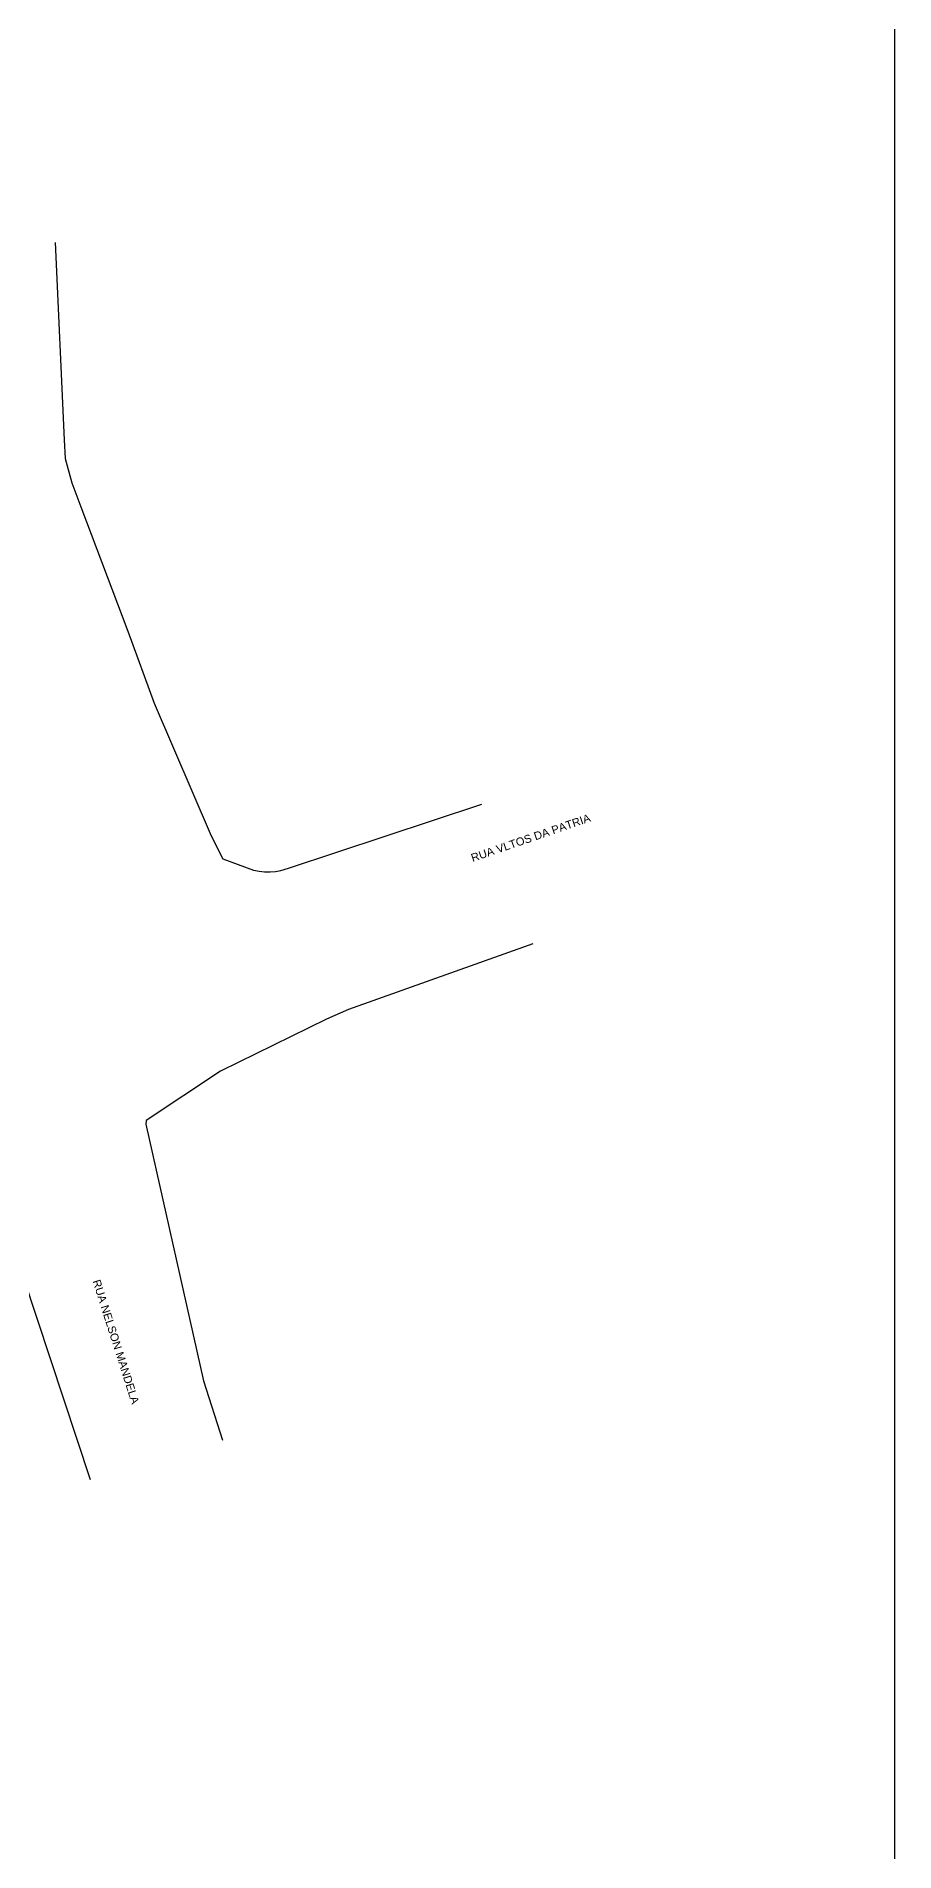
# Model space of a CAD drawing. Header units: inches. Extents: x 38 to 2658, y 14 to 608.
# Drawn here: x 774 to 876.5, y 226 to 442.6 of the extents above; entities that cross this region are included whole.
import ezdxf

# ---------------------------------------------------------------- set-up
doc = ezdxf.new("R2010")
doc.units = ezdxf.units.IN
doc.header["$MEASUREMENT"] = 0
doc.layers.add('QUADRA', color=7, linetype='Continuous')
doc.layers.add('Segmento Logradouro Texto', color=238, linetype='Continuous', lineweight=0)
doc.styles.add('DIGICADE', font='arial.ttf')

msp = doc.modelspace()

# ---------------------------------------------------------------- linework, layer by layer
msp.add_lwpolyline([(37.9, 14.26), (876.47, 14.26), (876.47, 608.26), (37.9, 608.26), (37.9, 14.26)])
at = {"layer": 'QUADRA'}
for points in [[(776.29, 418), (777.38, 394.48), (777.49, 392.24), (778.3, 389.34), (779.35, 386.46), (784.95, 371.66), (788.11, 363.05), (794.91, 347.21), (796.3, 344.49), (799.97, 343.15), (800.62, 343.01), (801.27, 342.93), (801.94, 342.93), (802.59, 342.98), (803.24, 343.1), (804.14, 343.36), (827.2, 351.02)], [(776.29, 418), (777.38, 394.48), (777.49, 392.24), (778.3, 389.34), (779.35, 386.46), (784.95, 371.66), (788.11, 363.05), (794.91, 347.21), (796.3, 344.49), (799.97, 343.15), (800.62, 343.01), (801.27, 342.93), (801.94, 342.93), (802.59, 342.98), (803.24, 343.1), (804.14, 343.36), (827.2, 351.02)], [(833.3, 334.34), (811.31, 326.49), (808.66, 325.37), (796.04, 319.15), (787.14, 313.27), (787.11, 312.83), (793.98, 282.22), (796.27, 275.12)], [(833.3, 334.34), (811.31, 326.49), (808.66, 325.37), (796.04, 319.15), (787.14, 313.27), (787.11, 312.83), (793.98, 282.22), (796.27, 275.12)], [(780.53, 270.41), (767.75, 308.89), (767.48, 309.65), (767.12, 310.37), (766.67, 311.05), (766.16, 311.69), (765.57, 312.27), (764.92, 312.8), (764.21, 313.26), (763.46, 313.65), (762.67, 313.96), (761.85, 314.2), (761.01, 314.35), (760.15, 314.42), (759.28, 314.41), (758.43, 314.31), (751.09, 311.65), (662.21, 279.19), (659.72, 278.18)], [(780.53, 270.41), (767.75, 308.89), (767.48, 309.65), (767.12, 310.37), (766.67, 311.05), (766.16, 311.69), (765.57, 312.27), (764.92, 312.8), (764.21, 313.26), (763.46, 313.65), (762.67, 313.96), (761.85, 314.2), (761.01, 314.35), (760.15, 314.42), (759.28, 314.41), (758.43, 314.31), (751.09, 311.65), (662.21, 279.19), (659.72, 278.18)]]:
    msp.add_lwpolyline(points, dxfattribs=at)

# ---------------------------------------------------------------- texts
at = {"layer": 'Segmento Logradouro Texto', "color": 5, "linetype": 'Continuous', "char_height": 0.9547, "attachment_point": 1, "style": 'DIGICADE'}
for s, insert, width, rotation in [('\\fArial|b0|i0|c0|p34;\\W1.0000000000;\\T1.0000000000;\\o\\lRUA VLTOS DA PATRIA', (825.8, 345.01), 15.2404, 18.9713), ('RUA VLTOS DA PATRIA', (825.8, 345.01), 15.2404, 18.9713), ('\\fArial|b0|i0|c0|p34;\\W1.0000000000;\\T1.0000000000;\\o\\lRUA NELSON MANDELA', (781.66, 294.39), 15.7594, 287.6514), ('\\fArial|b0|i0|c0|p34;\\W1.0000000000;\\T1.0000000000;\\o\\lRUA NELSON MANDELA', (781.66, 294.39), 15.7594, 287.6514)]:
    msp.add_mtext(s, dxfattribs=dict(at, insert=insert, width=width, rotation=rotation))

doc.saveas('drawing.dxf')
